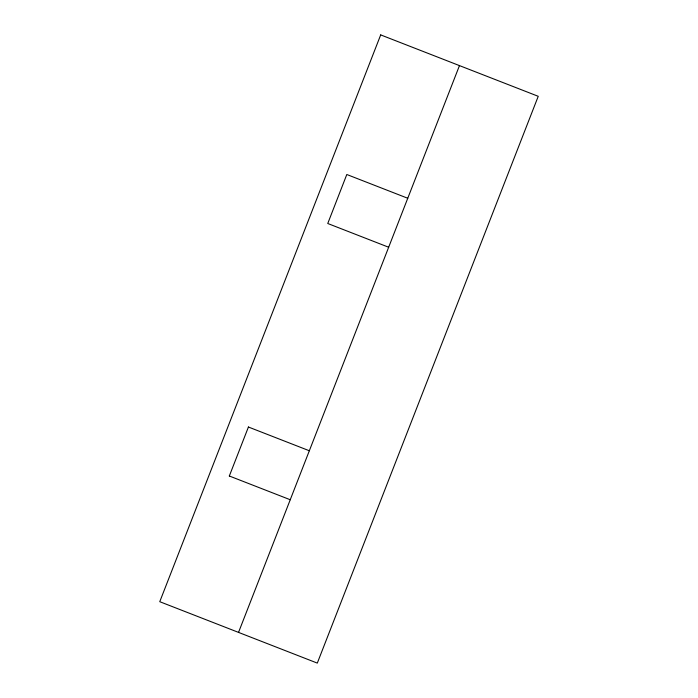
<?xml version="1.0" encoding="UTF-8"?>
<svg xmlns="http://www.w3.org/2000/svg" width="698" height="698" viewBox="0 0 698 698"><rect width="100%" height="100%" fill="white"/><g stroke="black" fill="none" stroke-linecap="round" stroke-linejoin="round"><path stroke-width="1.05" d="M229.328 476.001L248.427 427.019M238.533 632.397L459.467 65.603M407.754 198.258L346.801 174.5L327.755 223.5L388.664 247.24M248.375 427.002L309.336 450.76M229.284 475.984L290.246 499.742M380.698 34.9L159.763 601.693L317.302 663.1L538.237 96.307L380.698 34.9"/></g></svg>
